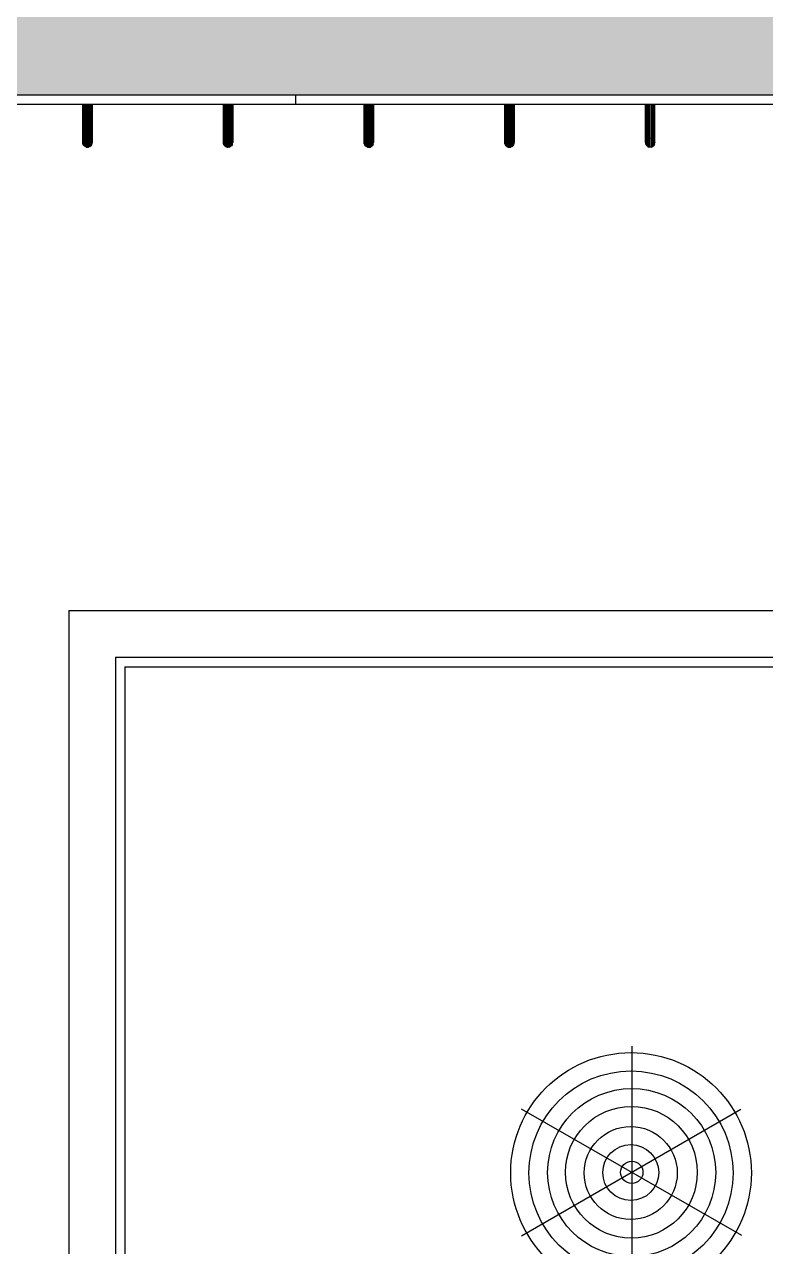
# Model space of a CAD drawing. Header units: inches. Extents: x 0 to 54693, y 0 to 31146.
# Drawn here: x 15156 to 15946, y 15820 to 17123 of the extents above; entities that cross this region are included whole.
import ezdxf
from ezdxf.lldxf.tags import DXFTag

# ---------------------------------------------------------------- set-up
doc = ezdxf.new("R2010")
doc.units = ezdxf.units.IN
doc.header["$MEASUREMENT"] = 0
doc.layers.add('Added', color=3, linetype='Continuous')
tags = doc.linetypes.add('fein_strichliert', pattern=[4, 1, -2, 1]).pattern_tags.tags
tags[8:9] = [DXFTag(74, 4), DXFTag(75, 0), DXFTag(340, '0'), DXFTag(46, 0.0), DXFTag(50, 0.0), DXFTag(44, 0.0), DXFTag(45, 0.0)]
tags[6:7] = [DXFTag(74, 4), DXFTag(75, 0), DXFTag(340, '0'), DXFTag(46, 0.0), DXFTag(50, 0.0), DXFTag(44, 0.0), DXFTag(45, 0.0)]
tags[4:5] = [DXFTag(74, 4), DXFTag(75, 0), DXFTag(340, '0'), DXFTag(46, 0.0), DXFTag(50, 0.0), DXFTag(44, 0.0), DXFTag(45, 0.0)]

msp = doc.modelspace()

# ---------------------------------------------------------------- linework, layer by layer
at = {"layer": 'Added', "linetype": 'Continuous', "lineweight": -2, "ltscale": 0.18}
for p, q in [((12303.2, 17048.3), (16453.2, 17048.3)), ((14544.8, 17048.3), (16345, 17048.3)), ((14544.8, 17038.3), (16345, 17038.3)), ((15218.1, 16997.3), (15218.1, 17038.3)), ((15218.2, 17038.3), (15218.2, 16996)), ((15218.7, 16994.8), (15218.7, 17038.3)), ((15219.5, 16993.8), (15219.5, 17038.3)), ((15220.6, 16993), (15220.6, 17038.3)), ((15221.8, 17038.3), (15221.8, 16992.5)), ((15223.1, 17038.3), (15223.1, 16992.3)), ((15224.3, 17038.3), (15224.3, 16992.5)), ((15225.6, 17038.3), (15225.6, 16993)), ((15226.6, 16993.8), (15226.6, 17038.3)), ((15227.4, 17038.3), (15227.4, 16994.8)), ((15227.9, 16996), (15227.9, 17038.3)), ((15228.1, 17038.3), (15228.1, 16997.3)), ((15368.1, 16997.3), (15368.1, 17038.3)), ((15368.2, 17038.3), (15368.2, 16996)), ((15368.7, 16994.8), (15368.7, 17038.3)), ((15369.5, 17038.3), (15369.5, 16993.8)), ((15370.6, 17038.3), (15370.6, 16993)), ((15371.8, 17038.3), (15371.8, 16992.5)), ((15373.1, 16992.3), (15373.1, 17038.3)), ((15374.3, 16992.5), (15374.3, 17038.3)), ((15375.6, 16993), (15375.6, 17038.3)), ((15376.6, 17038.3), (15376.6, 16993.8)), ((15377.4, 17038.3), (15377.4, 16994.8)), ((15377.9, 16996), (15377.9, 17038.3)), ((15378.1, 17038.3), (15378.1, 16997.3)), ((15444.9, 17048.3), (15444.9, 17038.3)), ((15518.2, 17038.3), (15518.2, 16997.3)), ((15518.3, 16996), (15518.3, 17038.3)), ((15518.8, 17038.3), (15518.8, 16994.8)), ((15519.6, 16993.8), (15519.6, 17038.3)), ((15520.7, 16993), (15520.7, 17038.3)), ((15521.9, 17038.3), (15521.9, 16992.5)), ((15523.2, 17038.3), (15523.2, 16992.3)), ((15524.5, 16992.5), (15524.5, 17038.3)), ((15525.7, 16993), (15525.7, 17038.3)), ((15526.7, 16993.8), (15526.7, 17038.3)), ((15527.5, 16994.8), (15527.5, 17038.3)), ((15528, 16996), (15528, 17038.3)), ((15528.2, 17038.3), (15528.2, 16997.3)), ((15668.2, 16997.3), (15668.2, 17038.3)), ((15668.3, 16996), (15668.3, 17038.3)), ((15668.8, 16994.8), (15668.8, 17038.3)), ((15669.6, 17038.3), (15669.6, 16993.8)), ((15670.7, 16993), (15670.7, 17038.3)), ((15671.9, 17038.3), (15671.9, 16992.5)), ((15673.2, 17038.3), (15673.2, 16992.3)), ((15674.5, 17038.3), (15674.5, 16992.5)), ((15675.7, 17038.3), (15675.7, 16993)), ((15676.7, 16993.8), (15676.7, 17038.3)), ((15677.5, 17038.3), (15677.5, 16994.8)), ((15678, 17038.3), (15678, 16996)), ((15678.2, 17038.3), (15678.2, 16997.3)), ((15818.2, 16997.3), (15818.2, 17038.3)), ((15818.3, 17038.3), (15818.3, 16996)), ((15818.8, 17038.3), (15818.8, 16994.8)), ((15819.6, 17038.3), (15819.6, 16993.8)), ((15820.7, 17038.3), (15820.7, 16993)), ((15821.9, 16992.5), (15821.9, 17038.3)), ((15823.2, 16992.3), (15823.2, 17038.3)), ((15824.5, 17038.3), (15824.5, 16992.5)), ((15825.7, 17038.3), (15825.7, 16993)), ((15826.7, 17038.3), (15826.7, 16993.8)), ((15827.5, 16994.8), (15827.5, 17038.3)), ((15828, 16996), (15828, 17038.3)), ((15828.2, 16997.3), (15828.2, 17038.3)), ((15218.1, 16997.3), (15218.2, 16998.6)), ((15218.7, 16999.8), (15218.2, 16998.6)), ((15219.5, 17000.9), (15218.7, 16999.8)), ((15219.5, 17000.9), (15220.6, 17001.7)), ((15220.6, 17001.7), (15221.8, 17002.2)), ((15221.8, 17002.2), (15223.1, 17002.3)), ((15223.1, 17002.3), (15224.3, 17002.2)), ((15225.6, 17001.7), (15224.3, 17002.2)), ((15225.6, 17001.7), (15226.6, 17000.9)), ((15227.4, 16999.8), (15226.6, 17000.9)), ((15227.4, 16999.8), (15227.9, 16998.6)), ((15227.9, 16998.6), (15228.1, 16997.3)), ((15368.2, 16998.6), (15368.1, 16997.3)), ((15368.7, 16999.8), (15368.2, 16998.6)), ((15368.7, 16999.8), (15369.5, 17000.9)), ((15369.5, 17000.9), (15370.6, 17001.7)), ((15371.8, 17002.2), (15370.6, 17001.7)), ((15371.8, 17002.2), (15373.1, 17002.3)), ((15374.3, 17002.2), (15373.1, 17002.3)), ((15375.6, 17001.7), (15374.3, 17002.2)), ((15376.6, 17000.9), (15375.6, 17001.7)), ((15376.6, 17000.9), (15377.4, 16999.8)), ((15377.9, 16998.6), (15377.4, 16999.8)), ((15378.1, 16997.3), (15377.9, 16998.6)), ((15518.2, 16997.3), (15518.3, 16998.6)), ((15518.3, 16998.6), (15518.8, 16999.8)), ((15519.6, 17000.9), (15518.8, 16999.8)), ((15519.6, 17000.9), (15520.7, 17001.7)), ((15521.9, 17002.2), (15520.7, 17001.7)), ((15523.2, 17002.3), (15521.9, 17002.2)), ((15523.2, 17002.3), (15524.5, 17002.2)), ((15524.5, 17002.2), (15525.7, 17001.7)), ((15525.7, 17001.7), (15526.7, 17000.9)), ((15526.7, 17000.9), (15527.5, 16999.8)), ((15528, 16998.6), (15527.5, 16999.8)), ((15528, 16998.6), (15528.2, 16997.3)), ((15668.2, 16997.3), (15668.3, 16998.6)), ((15668.8, 16999.8), (15668.3, 16998.6)), ((15668.8, 16999.8), (15669.6, 17000.9)), ((15670.7, 17001.7), (15669.6, 17000.9)), ((15670.7, 17001.7), (15671.9, 17002.2)), ((15671.9, 17002.2), (15673.2, 17002.3)), ((15673.2, 17002.3), (15674.5, 17002.2)), ((15675.7, 17001.7), (15674.5, 17002.2)), ((15675.7, 17001.7), (15676.7, 17000.9)), ((15677.5, 16999.8), (15676.7, 17000.9)), ((15677.5, 16999.8), (15678, 16998.6)), ((15678, 16998.6), (15678.2, 16997.3)), ((15818.3, 16998.6), (15818.2, 16997.3)), ((15818.8, 16999.8), (15818.3, 16998.6)), ((15819.6, 17000.9), (15818.8, 16999.8)), ((15820.7, 17001.7), (15819.6, 17000.9)), ((15820.7, 17001.7), (15821.9, 17002.2)), ((15821.9, 17002.2), (15823.2, 17002.3)), ((15823.2, 17002.3), (15824.5, 17002.2)), ((15824.5, 17002.2), (15825.7, 17001.7)), ((15826.7, 17000.9), (15825.7, 17001.7)), ((15827.5, 16999.8), (15826.7, 17000.9)), ((15828, 16998.6), (15827.5, 16999.8)), ((15828, 16998.6), (15828.2, 16997.3)), ((15218.2, 16996), (15218.1, 16997.3)), ((15218.2, 16996), (15218.7, 16994.8)), ((15219.5, 16993.8), (15218.7, 16994.8)), ((15220.6, 16993), (15219.5, 16993.8)), ((15221.8, 16992.5), (15220.6, 16993)), ((15221.8, 16992.5), (15223.1, 16992.3)), ((15223.1, 16992.3), (15224.3, 16992.5)), ((15225.6, 16993), (15224.3, 16992.5)), ((15225.6, 16993), (15226.6, 16993.8)), ((15227.4, 16994.8), (15226.6, 16993.8)), ((15227.4, 16994.8), (15227.9, 16996)), ((15228.1, 16997.3), (15227.9, 16996)), ((15368.2, 16996), (15368.1, 16997.3)), ((15368.2, 16996), (15368.7, 16994.8)), ((15369.5, 16993.8), (15368.7, 16994.8)), ((15369.5, 16993.8), (15370.6, 16993)), ((15371.8, 16992.5), (15370.6, 16993)), ((15371.8, 16992.5), (15373.1, 16992.3)), ((15374.3, 16992.5), (15373.1, 16992.3)), ((15374.3, 16992.5), (15375.6, 16993)), ((15376.6, 16993.8), (15375.6, 16993)), ((15377.4, 16994.8), (15376.6, 16993.8)), ((15377.4, 16994.8), (15377.9, 16996)), ((15377.9, 16996), (15378.1, 16997.3)), ((15518.3, 16996), (15518.2, 16997.3)), ((15518.3, 16996), (15518.8, 16994.8)), ((15519.6, 16993.8), (15518.8, 16994.8)), ((15519.6, 16993.8), (15520.7, 16993)), ((15521.9, 16992.5), (15520.7, 16993)), ((15521.9, 16992.5), (15523.2, 16992.3)), ((15523.2, 16992.3), (15524.5, 16992.5)), ((15524.5, 16992.5), (15525.7, 16993)), ((15525.7, 16993), (15526.7, 16993.8)), ((15527.5, 16994.8), (15526.7, 16993.8)), ((15528, 16996), (15527.5, 16994.8)), ((15528, 16996), (15528.2, 16997.3)), ((15668.2, 16997.3), (15668.3, 16996)), ((15668.3, 16996), (15668.8, 16994.8)), ((15669.6, 16993.8), (15668.8, 16994.8)), ((15669.6, 16993.8), (15670.7, 16993)), ((15670.7, 16993), (15671.9, 16992.5)), ((15671.9, 16992.5), (15673.2, 16992.3)), ((15673.2, 16992.3), (15674.5, 16992.5)), ((15675.7, 16993), (15674.5, 16992.5)), ((15675.7, 16993), (15676.7, 16993.8)), ((15677.5, 16994.8), (15676.7, 16993.8)), ((15677.5, 16994.8), (15678, 16996)), ((15678, 16996), (15678.2, 16997.3)), ((15818.2, 16997.3), (15818.3, 16996)), ((15818.3, 16996), (15818.8, 16994.8)), ((15818.8, 16994.8), (15819.6, 16993.8)), ((15820.7, 16993), (15819.6, 16993.8)), ((15820.7, 16993), (15821.9, 16992.5)), ((15823.2, 16992.3), (15821.9, 16992.5)), ((15824.5, 16992.5), (15823.2, 16992.3)), ((15824.5, 16992.5), (15825.7, 16993)), ((15825.7, 16993), (15826.7, 16993.8)), ((15827.5, 16994.8), (15826.7, 16993.8)), ((15828, 16996), (15827.5, 16994.8)), ((15828, 16996), (15828.2, 16997.3))]:
    msp.add_line(p, q, dxfattribs=at)
at = {"layer": 'Added', "linetype": 'fein_strichliert', "lineweight": -2, "ltscale": 0.18}
for q in [(15203.2, 15298.3), (16403.2, 16498.3)]:
    msp.add_line((15203.2, 16498.3), q, dxfattribs=at)
at = {"layer": 'Added', "linetype": 'ByBlock', "lineweight": -2, "ltscale": 0.18}
for p, q in [((15253.2, 16448.3), (16353.2, 16448.3)), ((15253.2, 16448.3), (15253.2, 15348.3)), ((15263.2, 16438.3), (16343.2, 16438.3)), ((15263.2, 16438.3), (15263.2, 15358.3)), ((15803.5, 16033.7), (15803.5, 15763.9)), ((15686.1, 15831.2), (15919.9, 15966.2)), ((15920.9, 15831.4), (15686.1, 15966.2))]:
    msp.add_line(p, q, dxfattribs=at)
for centre, radius in [((15802.8, 15898.3), 128.3), ((15802.8, 15898.3), 108.8), ((15803.5, 15898.7), 89.6), ((15803.2, 15899), 70.3), ((15802.5, 15898.3), 49.6), ((15802.5, 15898.7), 29.8), ((15803.6, 15899), 11.9)]:
    msp.add_circle(centre, radius, dxfattribs=at)
at = {"layer": 'Added', "linetype": 'Continuous', "lineweight": -2, "ltscale": 0.18}
msp.add_solid([(16553.2, 17148.3), (16553.2, 17048.3), (11753.2, 17148.3), (11753.2, 17048.3)], dxfattribs=at)

doc.saveas('drawing.dxf')
